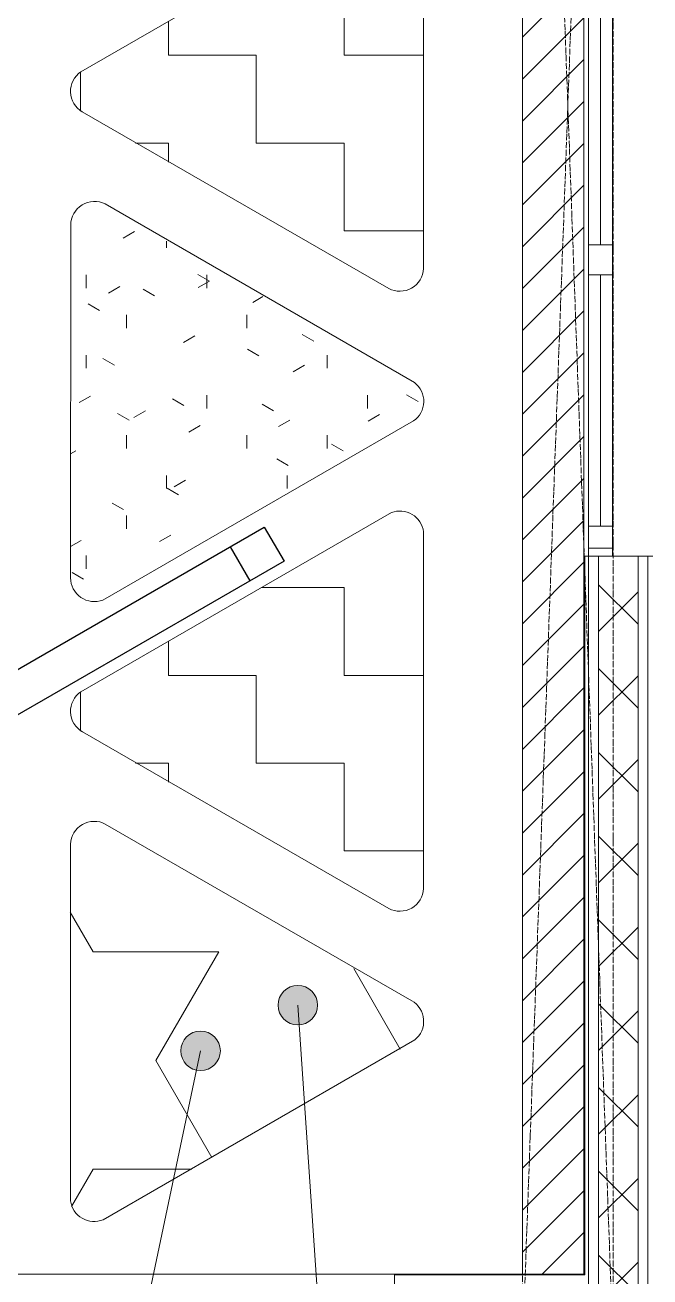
# Model space of a CAD drawing. Header units: millimetres. Extents: x -10051 to 73829, y -4843 to 44223.
# Drawn here: x 31477 to 33058, y 2443 to 5613 of the extents above; entities that cross this region are included whole.
import ezdxf

# ---------------------------------------------------------------- set-up
doc = ezdxf.new("R2010")
doc.units = ezdxf.units.MM
doc.linetypes.add('ADSK_Штрихпунктирная 2 точки_ш15 п1_5 п1_5 п1_5', pattern=[19.5, 15, -1.5, 0, -1.5, 0, -1.5])
for name, color, linetype, lineweight in [('_ Окна', 7, 'Continuous', 9), ('Марки', 7, 'Continuous', 20), ('Окна', 7, 'Continuous', 9), ('Отметки', 7, 'Continuous', 9), ('Потолки', 7, 'Continuous', 9), ('Потолки штриховка', 7, 'Continuous', 9), ('Стены внутренние', 7, 'Continuous', 18), ('Стены наружные', 7, 'Continuous', 18), ('Стены отделка', 7, 'Continuous', 30), ('Стены штриховка', 7, 'Continuous', 9)]:
    doc.layers.add(name, color=color, linetype=linetype, lineweight=lineweight)
doc.layers.add('Линии', color=7, linetype='Continuous', lineweight=9, true_color=0x00a600)

# ---------------------------------------------------------------- blocks, each defined once
blk = doc.blocks.new('окна_rehau_двупольное - 980х1160 _створка и глухое_ ок-32-4651889-План потолков 4-го этажа')
at = {"layer": '_ Окна', "lineweight": 18}
for p, q in [((-750, 15), (-750, 75)), ((-750, 75), (-674, 75)), ((-674, 75), (-674, 15)), ((-38, 15), (-38, 75)), ((-38, 75), (38, 75)), ((38, 75), (38, 15)), ((674, 75), (674, 15)), ((750, 75), (674, 75)), ((750, 15), (750, 75)), ((-674, 15), (-750, 15)), ((38, 15), (-38, 15)), ((674, 15), (750, 15))]:
    blk.add_line(p, q, dxfattribs=at)
at = {"layer": '_ Окна'}
for p, q in [((-730, 15), (-730, 75)), ((730, 15), (730, 75)), ((-674, 45), (-38, 45)), ((38, 45), (674, 45))]:
    blk.add_line(p, q, dxfattribs=at)
at = {"layer": 'Окна'}
for p, q in [((-750, 75), (-750, 15)), ((-674, 75), (-750, 75)), ((-674, 75), (-38, 75)), ((38, 75), (-38, 75)), ((38, 75), (674, 75)), ((750, 75), (674, 75)), ((750, 15), (750, 75)), ((-750, 15), (-674, 15)), ((-38, 15), (-674, 15)), ((-38, 15), (38, 15)), ((674, 15), (38, 15)), ((674, 15), (750, 15))]:
    blk.add_line(p, q, dxfattribs=at)

msp = doc.modelspace()

# ---------------------------------------------------------------- hatches: boundary and pattern name
at = {"layer": 'Марки'}
h = msp.add_hatch(color=256, dxfattribs=at)
edge = h.paths.add_edge_path()
edge.add_arc((32166.763, 3131.36), 50, 0, 360)
at = {"layer": 'Отметки'}
h = msp.add_hatch(color=256, dxfattribs=at)
edge = h.paths.add_edge_path()
edge.add_arc((31920.791, 3015.83), 50, 0, 360)
at = {"layer": 'Потолки штриховка', "lineweight": 18, "true_color": 0x787878}
h = msp.add_hatch(dxfattribs=at)
h.set_pattern_fill('FP_47', color=8, style=0, pattern_type=2)
h.set_pattern_definition([(45, (0, 0), (-53.03301, 53.03301), [])])
h.paths.add_polyline_path([(32890.5, 2450.232), (32890.5, 6647.262), (32734.835, 6647.262), (32735.232, 2450.232), (32886.9, 2450.232)])
h.paths.add_polyline_path([(32892.5, 2448.232), (32890.5, 2450.232), (32890.5, 2448.232)])
h.paths.add_polyline_path([(30046.961, 2450.232), (30114.835, 2450.232), (30114.835, 8393.238), (29884.835, 8393.238), (29885.299, 2450.232)])
h.paths.add_polyline_path([(27134.835, 2450.232), (27364.835, 2450.232), (27364.835, 8230.781), (27134.835, 8230.781), (27134.835, 2477.583)])
h.paths.add_polyline_path([(24514.835, 2450.232), (24514.835, 8393.238), (24284.835, 8393.238), (24284.835, 2450.232), (24514.372, 2450.232)])
h.paths.add_polyline_path([(21485.312, 2450.232), (21714.835, 2450.232), (21714.359, 8220.788), (21484.835, 8220.788), (21484.835, 2450.232)])
h.paths.add_polyline_path([(18735.299, 2450.232), (18964.835, 2450.232), (18964.835, 8393.238), (18734.835, 8393.238), (18734.835, 2450.232)])
h.paths.add_polyline_path([(32892.5, 6647.262), (32892.5, 6649.262), (32890.5, 6647.262)])
h.paths.add_polyline_path([(32891.847, 6759.262), (32902.5, 6759.262), (32902.5, 7509.262), (32734.835, 7509.262), (32734.835, 6759.262), (32877.703, 6759.262)])
at = {"layer": 'Потолки штриховка', "lineweight": 18}
h = msp.add_hatch(dxfattribs=at)
h.set_pattern_fill('FP_108', color=256, angle=-90, style=0, pattern_type=2)
h.set_pattern_definition([(270, (1168.82, 58209.4), (222.25, -222.25), [222.25, -222.25]), (360, (1168.82, 57987.15), (222.25, 222.25), [222.25, -222.25])])
h.paths.add_polyline_path([(31591.276, 5451.05), (31591.349, 5437.047), (31594.665, 5423.443), (31601.044, 5410.978), (31610.139, 5400.332), (31621.454, 5392.083), (32393.675, 4945.846), (32408.182, 4940.012), (32423.701, 4938.11), (32439.188, 4940.268), (32455.031, 4947.453), (32465.954, 4955.919), (32475.43, 4968.356), (32481.384, 4982.814), (32483.414, 4998.317), (32483.597, 5890.353), (32481.602, 5905.698), (32475.747, 5920.022), (32466.424, 5932.373), (32451.658, 5943.044), (32436.168, 5948.628), (32424.735, 5950.335), (32409.354, 5948.628), (32394.922, 5943.044), (31620.883, 5496.326), (31609.682, 5487.959), (31600.699, 5477.218), (31594.45, 5464.687)])
h = msp.add_hatch(dxfattribs=at)
h.set_pattern_fill('FP_85', color=256, angle=-90, style=0, pattern_type=2)
h.set_pattern_definition([(270, (-271.07, 55882.04), (101.6, -406.4), [33.528, -271.272, 33.528, -271.272, -1625.6]), (270, (-271.07, 55882.04), (101.6, -406.4), [-609.6, 33.528, -576.072, 33.528, -271.272, -711.2]), (270, (-271.07, 55882.04), (101.6, -406.4), [-1524, 33.528, -169.672, 33.528, -474.472]), (30, (-220.27, 55729.64), (301.15272, 291.18818), [33.528, -271.272, 33.528, -271.272, -1625.6]), (30, (-220.27, 55729.64), (301.15272, 291.18818), [-609.6, 33.528, -576.072, 33.528, -271.272, -711.2]), (30, (-220.27, 55729.64), (301.15272, 291.18818), [-1524, 33.528, -169.672, 33.528, -474.472]), (150, (-17.07, 55678.84), (-402.75272, 115.21182), [33.528, -271.272, 33.528, -271.272, -1625.6]), (150, (-17.07, 55678.84), (-402.75272, 115.21182), [-609.6, 33.528, -576.072, 33.528, -271.272, -711.2]), (150, (-17.07, 55678.84), (-402.75272, 115.21182), [-1524, 33.528, -169.672, 33.528, -474.472])])
h.paths.add_polyline_path([(32483.919, 4663.388), (32483.846, 4649.385), (32480.529, 4635.781), (32474.15, 4623.316), (32465.055, 4612.67), (32453.74, 4604.421), (31681.519, 4158.184), (31667.012, 4152.35), (31651.493, 4150.448), (31636.007, 4152.606), (31620.163, 4159.791), (31609.24, 4168.257), (31599.764, 4180.694), (31593.81, 4195.152), (31591.78, 4210.655), (31591.597, 5102.691), (31593.592, 5118.036), (31599.447, 5132.36), (31608.77, 5144.711), (31623.536, 5155.383), (31639.026, 5160.966), (31650.46, 5162.673), (31665.84, 5160.966), (31680.272, 5155.383), (32454.292, 4708.678), (32465.512, 4700.297), (32474.495, 4689.556), (32480.744, 4677.026), (32483.846, 4663.701)])
h = msp.add_hatch(dxfattribs=at)
h.set_pattern_fill('FP_108', color=256, angle=-90, style=0, pattern_type=2)
h.set_pattern_definition([(270, (1168.82, 56639.43), (222.25, -222.25), [222.25, -222.25]), (360, (1168.82, 56417.18), (222.25, 222.25), [222.25, -222.25])])
h.paths.add_polyline_path([(31591.276, 3881.078), (31591.349, 3867.076), (31594.665, 3853.472), (31601.044, 3841.007), (31610.139, 3830.36), (31621.454, 3822.112), (32393.675, 3375.875), (32408.182, 3370.041), (32423.701, 3368.138), (32439.188, 3370.297), (32455.031, 3377.482), (32465.954, 3385.948), (32475.43, 3398.385), (32481.384, 3412.843), (32483.414, 3428.346), (32483.597, 4320.382), (32481.602, 4335.727), (32475.747, 4350.051), (32466.424, 4362.402), (32451.658, 4373.073), (32436.168, 4378.657), (32424.735, 4380.364), (32409.354, 4378.657), (32394.922, 4373.073), (31620.883, 3926.355), (31609.682, 3917.988), (31600.699, 3907.247), (31594.45, 3894.716)])
h = msp.add_hatch(dxfattribs=at)
h.set_pattern_fill('STARS', color=256, scale=100, style=0)
h.set_pattern_definition([(360, (1168.7, 56608.5), (1e-13, 549.926), [317.5, -317.5]), (60, (1168.7, 56608.5), (-476.25, 274.963), [317.5, -317.5]), (120, (1327.46, 56883.5), (-476.25, -274.963), [317.5, -317.5])])
h.paths.add_polyline_path([(31590.491, 2642.001), (31592.12, 2628.123), (31596.924, 2615.002), (31604.64, 2603.352), (31614.848, 2593.81), (31626.991, 2586.896), (31640.406, 2582.987), (31658.06, 2582.987), (31668.098, 2584.862), (31680.864, 2590.544), (32454.916, 3037.129), (32466.898, 3046.701), (32476.051, 3058.971), (32481.805, 3073.186), (32483.482, 3090.611), (32481.805, 3103.62), (32476.062, 3117.822), (32466.881, 3130.13), (32454.916, 3139.688), (31679.433, 3587.238), (31665.001, 3592.81), (31649.623, 3594.507), (31634.323, 3592.215), (31620.118, 3586.087), (31607.951, 3576.531), (31598.633, 3564.182), (31592.782, 3549.86), (31590.787, 3534.518), (31590.661, 3155.193)])
at = {"layer": 'Стены внутренние', "lineweight": 9}
h = msp.add_hatch(dxfattribs=at)
h.set_pattern_fill('FP_3', color=256, style=0, pattern_type=2)
h.set_pattern_definition([(45, (0, 0), (-106.066, 106.066), []), (135, (0, 0), (-106.066, -106.066), [])])
h.paths.add_polyline_path([(32960.854, 2398.238), (33027.5, 2398.238), (33027.5, 4268.238), (32927.5, 4268.238), (32927.5, 2398.238)])
h.paths.add_polyline_path([(32927.5, 5768.238), (33027.5, 5768.238), (33027.5, 6658.238), (32927.5, 6658.238), (32927.5, 6202.07)])

# ---------------------------------------------------------------- linework, layer by layer
at = {"layer": 'Линии', "color": 7, "linetype": 'ADSK_Штрихпунктирная 2 точки_ш15 п1_5 п1_5 п1_5'}
for p, q in [((32734.835, 2253.428), (32734.835, 8565.209)), ((32964.835, 8565.209), (32734.835, 2253.428)), ((32964.835, 2253.428), (32734.835, 8565.209)), ((32964.835, 2253.428), (32964.835, 8565.209))]:
    msp.add_line(p, q, dxfattribs=at)
at = {"layer": 'Линии', "color": 1, "lineweight": 30, "true_color": 0xff0000}
for p, q in [((30852.331, 3631.859), (32081.967, 4342.067)), ((32081.967, 4342.067), (32131.982, 4255.473)), ((31995.373, 4292.053), (32045.388, 4205.458)), ((32131.982, 4255.473), (30902.346, 3545.265))]:
    msp.add_line(p, q, dxfattribs=at)
at = {"layer": 'Марки'}
msp.add_line((32166.763, 3131.36), (32309.385, 1051.488), dxfattribs=at)
msp.add_circle((32166.763, 3131.36), 50, dxfattribs=at)
at = {"layer": 'Отметки', "lineweight": 20}
msp.add_line((31920.791, 3015.83), (31428.747, 684.478), dxfattribs=at)
at = {"layer": 'Отметки'}
msp.add_circle((31920.791, 3015.83), 50, dxfattribs=at)
at = {"layer": 'Потолки'}
for p, q in [((32734.835, 2450.232), (32734.835, 6647.262)), ((31617.931, 5494.749), (32403.451, 5948.228)), ((32484.715, 5899.758), (32484.716, 4996.615)), ((32396.703, 4945.917), (31621.607, 5393.185)), ((31679.452, 5159.971), (32461.908, 4707.867)), ((31591.873, 4213.426), (31592.326, 5106.307)), ((32459.321, 4610.617), (31673.642, 4157.182)), ((31617.893, 3925.007), (32403.571, 4378.442)), ((32484.835, 4329.972), (32484.835, 3426.831)), ((32396.826, 3376.134), (31622.088, 3823.255)), ((31679.83, 3589.93), (32454.843, 3142.651)), ((31591.82, 2636.092), (31591.82, 3539.233)), ((32462.536, 3043.502), (31674.578, 2588.218))]:
    msp.add_line(p, q, dxfattribs=at)
for centre, radius, start, end in [((31651.929, 5445.131), 60.148, 124.418603, 239.726431), ((31652.434, 5106.276), 60.109, 63.289713, 179.97094), ((32424.657, 4999.132), 60.111, 242.286742, 357.600385), ((32425.366, 4660.18), 60.079, 304.414676, 52.537644), ((32425.13, 4322.229), 60.205, 7.389529, 110.982386), ((31652.084, 4213.395), 60.205, 179.97094, 290.982386), ((31651.848, 3875.444), 60.079, 124.414676, 240.307187), ((31651.876, 3536.717), 60.109, 62.286745, 177.600385), ((32424.779, 3429.348), 60.109, 242.286745, 357.600385), ((32425.073, 3090.468), 60.078, 308.578351, 60.295849), ((31651.526, 2643.835), 60.205, 187.389529, 292.513232)]:
    msp.add_arc(centre, radius, start, end, dxfattribs=at)
at = {"layer": 'Стены наружные'}
for p, q in [((32890.5, 5768.238), (32890.5, 4268.238)), ((32411.5, 2450.232), (30591.5, 2450.232))]:
    msp.add_line(p, q, dxfattribs=at)
at = {"layer": 'Стены отделка', "lineweight": 9}
for p, q in [((32890.5, 2450.232), (32890.5, 4268.238)), ((32890.5, 4268.238), (32902.5, 4268.238)), ((32962.5, 4268.238), (33064.5, 4268.238)), ((32411.5, 2398.232), (32411.5, 2450.232)), ((32411.5, 2450.232), (32890.5, 2450.232))]:
    msp.add_line(p, q, dxfattribs=at)
at = {"layer": 'Стены штриховка'}
for p, q in [((32892.5, 2448.232), (32892.5, 4268.238)), ((32902.5, 4268.238), (32902.5, 2398.232)), ((32927.5, 2398.238), (32927.5, 4268.238)), ((33027.5, 2398.238), (33027.5, 4268.238)), ((33052.5, 2398.232), (33052.5, 4268.238)), ((32411.5, 2448.232), (32892.5, 2448.232))]:
    msp.add_line(p, q, dxfattribs=at)

# ---------------------------------------------------------------- block references
at = {"layer": 'Окна', "rotation": 89.99999999999991}
msp.add_blockref('окна_rehau_двупольное - 980х1160 _створка и глухое_ ок-32-4651889-План потолков 4-го этажа', (32977.5, 5018.238), dxfattribs=at)

doc.saveas('drawing.dxf')
